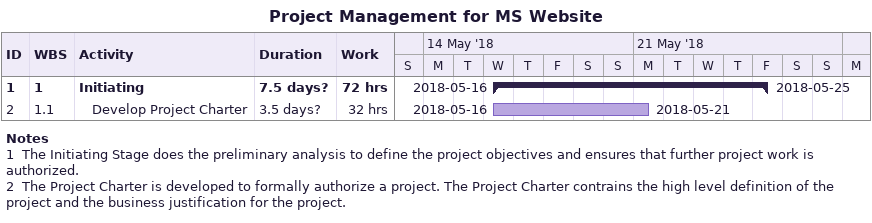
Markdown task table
Project Management for MS Website

| ID | WBS | Task | Duration | Start | Finish | Work (h) |
|---|---|---|---|---|---|---|
| 1 | 1 | **Initiating** | 7.5d? | 2018-05-16 | 2018-05-25 | 72 |
| 2 | 1.1 | Develop Project Charter | 3.5d? | 2018-05-16 | 2018-05-21 | 32 |

Notes
- 1: The Initiating Stage does the preliminary analysis to define the project objectives and ensures that further project work is authorized.
- 2: The Project Charter is developed to formally authorize a project. The Project Charter contrains the high level definition of the project and the business justification for the project.
